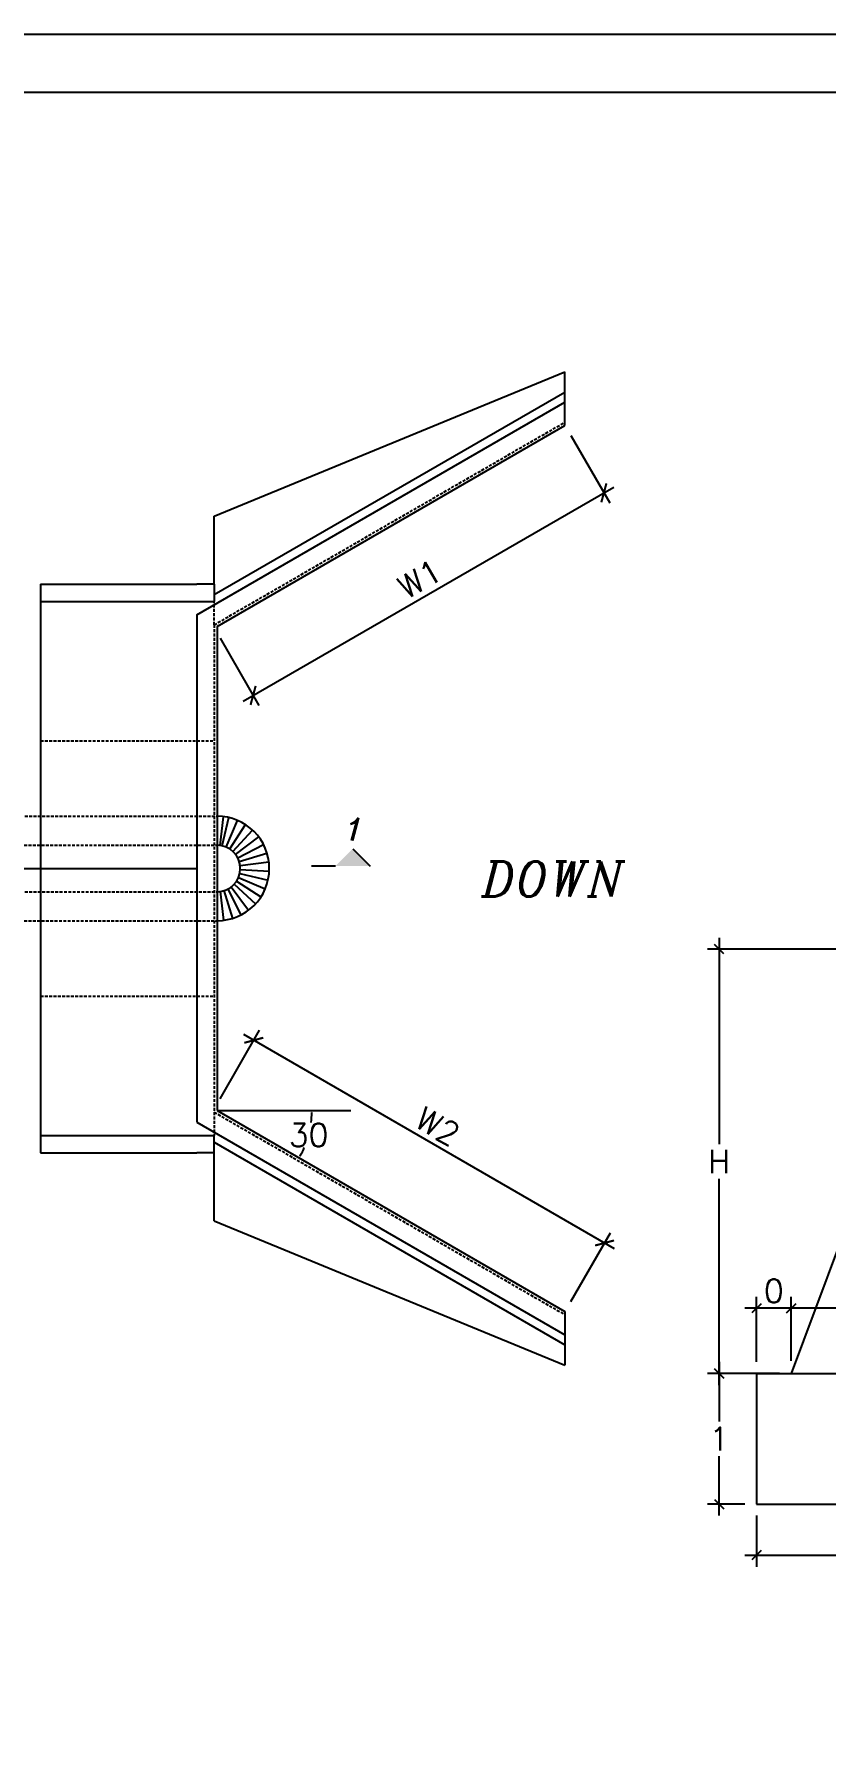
# Model space of a CAD drawing. Header units: metres. Extents: x 324293 to 653279, y 3585589 to 7191434.
# Drawn here: x 326565.3 to 326633.5, y 3595752.1 to 3595900.6 of the extents above; entities that cross this region are included whole.
import ezdxf

# ---------------------------------------------------------------- set-up
doc = ezdxf.new("R2010")
doc.units = ezdxf.units.M
doc.linetypes.add('HIDDEN', pattern=[0.375, 0.25, -0.125])
for name, color, linetype in [('pol did', 3, 'Continuous'), ('pol nadid', 70, 'HIDDEN'), ('section', 7, 'Continuous')]:
    doc.layers.add(name, color=color, linetype=linetype)
doc.layers.add('text-j1', color=80, linetype='Continuous', lineweight=20)
doc.styles.add('ITALICC', font='italicc.shx', dxfattribs={"height": 1})
doc.styles.get("Standard").update_dxf_attribs({"font": 'simplex.shx'})
doc.styles.add('style1', font='romans.shx')
doc.dimstyles.get("Standard").update_dxf_attribs({"dimtxt": 0.18, "dimasz": 0.18, "dimexe": 0.18, "dimexo": 0.0625, "dimgap": 0.09, "dimtad": 0, "dimtih": 1, "dimtoh": 1, "dimdec": 4, "dimzin": 0, "dimdsep": 46, "dimtxsty": 'Standard', "dimcen": 0.09, "dimadec": 0, "dimazin": 0, "dimtfac": 1, "dimtdec": 4, "dimtofl": 0, "dimtmove": 0, "dimatfit": 3, "dimfxl": 1, "dimtolj": 1, "dimtzin": 0, "dimarcsym": 0})

# ---------------------------------------------------------------- blocks, each defined once
blk = doc.blocks.new('_ArchTick')
at = {"color": 0, "linetype": 'ByBlock', "const_width": 0.15}
blk.add_lwpolyline([(-0.5, -0.5), (0.5, 0.5)], dxfattribs=at)
blk = doc.blocks.new('*D622')
at = {"color": 252, "linetype": 'Continuous', "lineweight": -2, "transparency": 16777216}
for p, q in [((326611.51, 3595866.03), (326614.86, 3595860.23)), ((326583.24, 3595843.13), (326615.22, 3595861.59)), ((326581.26, 3595848.56), (326584.61, 3595842.76))]:
    blk.add_line(p, q, dxfattribs=at)
at = {"layer": 'Defpoints', "color": 0, "linetype": 'Continuous', "transparency": 16777216}
for p in [(326611.01, 3595866.89), (326614.36, 3595861.09), (326580.76, 3595849.43)]:
    blk.add_point(p, dxfattribs=at)
at = {"color": 252, "linetype": 'Continuous', "lineweight": -2, "transparency": 16777216, "xscale": 1.199999999999999, "yscale": 1.199999999999999, "zscale": 1.199999999999999}
for p, rotation in [((326614.36, 3595861.09), 29.99999999989623), ((326584.11, 3595843.63), 209.9999999998962)]:
    blk.add_blockref('_ArchTick', p, dxfattribs=dict(at, rotation=rotation))
at = {"color": 1, "linetype": 'Continuous', "transparency": 16777216, "insert": (326598.48, 3595853.66), "char_height": 2, "attachment_point": 5, "rotation": 30, "style": 'style1'}
blk.add_mtext('\\A1;W1', dxfattribs=at)
blk = doc.blocks.new('_Oblique')
at = {"color": 0, "linetype": 'ByBlock', "lineweight": -2}
blk.add_line((-0.5, -0.5), (0.5, 0.5), dxfattribs=at)
blk = doc.blocks.new('*D610')
at = {"color": 252, "linetype": 'Continuous', "lineweight": -2, "transparency": 16777216}
for p, q in [((326630.52, 3595786.28), (326630.52, 3595791.81)), ((326650.77, 3595786.28), (326650.77, 3595791.81)), ((326651.77, 3595790.81), (326629.52, 3595790.81))]:
    blk.add_line(p, q, dxfattribs=at)
at = {"layer": 'Defpoints', "color": 0, "linetype": 'Continuous', "transparency": 16777216}
for p in [(326630.52, 3595790.81), (326630.52, 3595785.28), (326650.77, 3595785.28)]:
    blk.add_point(p, dxfattribs=at)
at = {"color": 252, "linetype": 'Continuous', "lineweight": -2, "transparency": 16777216, "xscale": 0.8, "yscale": 0.8, "zscale": 0.8, "rotation": 180}
blk.add_blockref('_Oblique', (326630.52, 3595790.81), dxfattribs=at)
at = {"color": 252, "linetype": 'Continuous', "lineweight": -2, "transparency": 16777216, "xscale": 0.8, "yscale": 0.8, "zscale": 0.8}
blk.add_blockref('_Oblique', (326650.77, 3595790.81), dxfattribs=at)
at = {"color": 1, "linetype": 'Continuous', "transparency": 16777216, "insert": (326640.64, 3595792.31), "char_height": 2, "attachment_point": 5, "style": 'style1'}
blk.add_mtext('\\A1;1.8', dxfattribs=at)
blk = doc.blocks.new('*D611')
at = {"color": 252, "linetype": 'Continuous', "lineweight": -2, "transparency": 16777216}
for p, q in [((326627.52, 3595786.19), (326627.52, 3595791.81)), ((326630.52, 3595786.38), (326630.52, 3595791.81)), ((326631.52, 3595790.81), (326626.52, 3595790.81))]:
    blk.add_line(p, q, dxfattribs=at)
at = {"layer": 'Defpoints', "color": 0, "linetype": 'Continuous', "transparency": 16777216}
for p in [(326627.52, 3595790.81), (326627.52, 3595785.19), (326630.52, 3595785.38)]:
    blk.add_point(p, dxfattribs=at)
at = {"color": 252, "linetype": 'Continuous', "lineweight": -2, "transparency": 16777216, "xscale": 0.8, "yscale": 0.8, "zscale": 0.8, "rotation": 180}
blk.add_blockref('_Oblique', (326627.52, 3595790.81), dxfattribs=at)
at = {"color": 252, "linetype": 'Continuous', "lineweight": -2, "transparency": 16777216, "xscale": 0.8, "yscale": 0.8, "zscale": 0.8}
blk.add_blockref('_Oblique', (326630.52, 3595790.81), dxfattribs=at)
at = {"color": 1, "linetype": 'Continuous', "transparency": 16777216, "insert": (326629.02, 3595792.31), "char_height": 2, "attachment_point": 5, "style": 'style1'}
blk.add_mtext('\\A1;0', dxfattribs=at)
blk = doc.blocks.new('*D614')
at = {"color": 252, "linetype": 'Continuous', "lineweight": -2, "transparency": 16777216}
for p, q in [((326624.31, 3595822.75), (326624.31, 3595804.97)), ((326641.89, 3595821.75), (326623.31, 3595821.75)), ((326624.31, 3595784.19), (326624.31, 3595801.97)), ((326629.52, 3595785.19), (326623.31, 3595785.19))]:
    blk.add_line(p, q, dxfattribs=at)
at = {"layer": 'Defpoints', "color": 0, "linetype": 'Continuous', "transparency": 16777216}
for p in [(326624.31, 3595821.75), (326642.89, 3595821.75), (326630.52, 3595785.19)]:
    blk.add_point(p, dxfattribs=at)
at = {"color": 252, "linetype": 'Continuous', "lineweight": -2, "transparency": 16777216, "xscale": 0.8, "yscale": 0.8, "zscale": 0.8}
for p, rotation in [((326624.31, 3595821.75), 90), ((326624.31, 3595785.19), 270)]:
    blk.add_blockref('_Oblique', p, dxfattribs=dict(at, rotation=rotation))
at = {"color": 1, "linetype": 'Continuous', "transparency": 16777216, "insert": (326624.31, 3595803.47), "char_height": 2, "attachment_point": 5, "style": 'style1'}
blk.add_mtext('\\A1;H', dxfattribs=at)
blk = doc.blocks.new('*D615')
at = {"color": 252, "linetype": 'Continuous', "lineweight": -2, "transparency": 16777216}
for p, q in [((326626.52, 3595785.19), (326623.31, 3595785.19)), ((326624.31, 3595786.19), (326624.31, 3595781.06)), ((326624.31, 3595772.94), (326624.31, 3595778.06)), ((326626.52, 3595773.94), (326623.31, 3595773.94))]:
    blk.add_line(p, q, dxfattribs=at)
at = {"layer": 'Defpoints', "color": 0, "linetype": 'Continuous', "transparency": 16777216}
for p in [(326627.52, 3595785.19), (326624.31, 3595773.94), (326627.52, 3595773.94)]:
    blk.add_point(p, dxfattribs=at)
at = {"color": 252, "linetype": 'Continuous', "lineweight": -2, "transparency": 16777216, "xscale": 0.8, "yscale": 0.8, "zscale": 0.8}
for p, rotation in [((326624.31, 3595785.19), 90), ((326624.31, 3595773.94), 270)]:
    blk.add_blockref('_Oblique', p, dxfattribs=dict(at, rotation=rotation))
at = {"color": 1, "linetype": 'Continuous', "transparency": 16777216, "insert": (326624.31, 3595779.56), "char_height": 2, "attachment_point": 5, "style": 'style1'}
blk.add_mtext('\\A1;1', dxfattribs=at)
blk = doc.blocks.new('*D616')
at = {"color": 252, "linetype": 'Continuous', "lineweight": -2, "transparency": 16777216}
for p, q in [((326627.52, 3595772.94), (326627.52, 3595768.54)), ((326661.27, 3595772.94), (326661.27, 3595768.54)), ((326626.52, 3595769.54), (326662.27, 3595769.54))]:
    blk.add_line(p, q, dxfattribs=at)
at = {"layer": 'Defpoints', "color": 0, "linetype": 'Continuous', "transparency": 16777216}
for p in [(326627.52, 3595773.94), (326661.27, 3595773.94), (326661.27, 3595769.54)]:
    blk.add_point(p, dxfattribs=at)
at = {"color": 252, "linetype": 'Continuous', "lineweight": -2, "transparency": 16777216, "xscale": 0.8, "yscale": 0.8, "zscale": 0.8, "rotation": 180}
blk.add_blockref('_Oblique', (326627.52, 3595769.54), dxfattribs=at)
at = {"color": 252, "linetype": 'Continuous', "lineweight": -2, "transparency": 16777216, "xscale": 0.8, "yscale": 0.8, "zscale": 0.8}
blk.add_blockref('_Oblique', (326661.27, 3595769.54), dxfattribs=at)
at = {"color": 1, "linetype": 'Continuous', "transparency": 16777216, "insert": (326644.4, 3595771.04), "char_height": 2, "attachment_point": 5, "style": 'style1'}
blk.add_mtext('\\A1;3', dxfattribs=at)
blk = doc.blocks.new('*D617')
at = {"color": 252, "linetype": 'Continuous', "lineweight": -2, "transparency": 16777216}
for p, q in [((326581.26, 3595808.87), (326584.67, 3595814.77)), ((326615.28, 3595795.94), (326583.3, 3595814.41)), ((326611.51, 3595791.41), (326614.92, 3595797.31))]:
    blk.add_line(p, q, dxfattribs=at)
at = {"layer": 'Defpoints', "color": 0, "linetype": 'Continuous', "transparency": 16777216}
for p in [(326584.17, 3595813.91), (326580.76, 3595808), (326611.01, 3595790.54)]:
    blk.add_point(p, dxfattribs=at)
at = {"color": 252, "linetype": 'Continuous', "lineweight": -2, "transparency": 16777216, "xscale": 1.199999999999999, "yscale": 1.199999999999999, "zscale": 1.199999999999999}
for p, rotation in [((326584.17, 3595813.91), 150.0000000001037), ((326614.42, 3595796.44), 330.0000000001037)]:
    blk.add_blockref('_ArchTick', p, dxfattribs=dict(at, rotation=rotation))
at = {"color": 1, "linetype": 'Continuous', "transparency": 16777216, "insert": (326600.04, 3595806.48), "char_height": 2, "attachment_point": 5, "rotation": 330, "style": 'style1'}
blk.add_mtext('\\A1;W2', dxfattribs=at)
blk = doc.blocks.new('*D689')
at = {"layer": 'Defpoints', "color": 0, "transparency": 16777216}
for p in [(326581.01, 3595807.86), (326581.01, 3595807.86), (326592.53, 3595807.86), (326589.06, 3595806.44), (326611.01, 3595790.54)]:
    blk.add_point(p, dxfattribs=at)
at = {"layer": 'text-j1', "color": 0, "lineweight": -2, "transparency": 16777216}
for start, end in [(352.7925, 358.7382), (331.2618, 336.9101)]:
    blk.add_arc((326581.01, 3595807.86), 8.17, start, end, dxfattribs=at)
at = {"layer": 'text-j1', "color": 0, "transparency": 16777216}
for points in [[(326589.15, 3595807.68), (326589.21, 3595807.68), (326589.18, 3595807.86)], [(326588.2, 3595803.92), (326588.15, 3595803.95), (326588.09, 3595803.77)]]:
    blk.add_solid(points, dxfattribs=at)
at = {"layer": 'text-j1', "color": 0, "transparency": 16777216, "insert": (326588.9, 3595805.75), "char_height": 2, "attachment_point": 5}
blk.add_mtext('\\A1;30', dxfattribs=at)
blk = doc.blocks.new('*D683')
at = {"color": 252, "linetype": 'Continuous', "lineweight": -2, "transparency": 16777216}
for p, q in [((326611.51, 3595866.03), (326614.86, 3595860.23)), ((326583.24, 3595843.13), (326615.22, 3595861.59)), ((326581.26, 3595848.56), (326584.61, 3595842.76))]:
    blk.add_line(p, q, dxfattribs=at)
at = {"layer": 'Defpoints', "color": 0, "linetype": 'Continuous', "transparency": 16777216}
for p in [(326611.01, 3595866.89), (326614.36, 3595861.09), (326580.76, 3595849.43)]:
    blk.add_point(p, dxfattribs=at)
at = {"color": 252, "linetype": 'Continuous', "lineweight": -2, "transparency": 16777216, "xscale": 1.199999999999999, "yscale": 1.199999999999999, "zscale": 1.199999999999999}
for p, rotation in [((326614.36, 3595861.09), 29.99999999989623), ((326584.11, 3595843.63), 209.9999999998962)]:
    blk.add_blockref('_ArchTick', p, dxfattribs=dict(at, rotation=rotation))
at = {"color": 1, "linetype": 'Continuous', "transparency": 16777216, "insert": (326598.48, 3595853.66), "char_height": 2, "attachment_point": 5, "rotation": 30, "style": 'style1'}
blk.add_mtext('\\A1;W1', dxfattribs=at)
blk = doc.blocks.new('*D653')
at = {"color": 252, "linetype": 'Continuous', "lineweight": -2, "transparency": 16777216}
for p, q in [((326630.52, 3595786.28), (326630.52, 3595791.81)), ((326650.77, 3595786.28), (326650.77, 3595791.81)), ((326651.77, 3595790.81), (326629.52, 3595790.81))]:
    blk.add_line(p, q, dxfattribs=at)
at = {"layer": 'Defpoints', "color": 0, "linetype": 'Continuous', "transparency": 16777216}
for p in [(326630.52, 3595790.81), (326630.52, 3595785.28), (326650.77, 3595785.28)]:
    blk.add_point(p, dxfattribs=at)
at = {"color": 252, "linetype": 'Continuous', "lineweight": -2, "transparency": 16777216, "xscale": 0.8, "yscale": 0.8, "zscale": 0.8, "rotation": 180}
blk.add_blockref('_Oblique', (326630.52, 3595790.81), dxfattribs=at)
at = {"color": 252, "linetype": 'Continuous', "lineweight": -2, "transparency": 16777216, "xscale": 0.8, "yscale": 0.8, "zscale": 0.8}
blk.add_blockref('_Oblique', (326650.77, 3595790.81), dxfattribs=at)
at = {"color": 1, "linetype": 'Continuous', "transparency": 16777216, "insert": (326640.64, 3595792.31), "char_height": 2, "attachment_point": 5, "style": 'style1'}
blk.add_mtext('\\A1;1.8', dxfattribs=at)
blk = doc.blocks.new('*D654')
at = {"color": 252, "linetype": 'Continuous', "lineweight": -2, "transparency": 16777216}
for p, q in [((326627.52, 3595786.19), (326627.52, 3595791.81)), ((326630.52, 3595786.38), (326630.52, 3595791.81)), ((326631.52, 3595790.81), (326626.52, 3595790.81))]:
    blk.add_line(p, q, dxfattribs=at)
at = {"layer": 'Defpoints', "color": 0, "linetype": 'Continuous', "transparency": 16777216}
for p in [(326627.52, 3595790.81), (326627.52, 3595785.19), (326630.52, 3595785.38)]:
    blk.add_point(p, dxfattribs=at)
at = {"color": 252, "linetype": 'Continuous', "lineweight": -2, "transparency": 16777216, "xscale": 0.8, "yscale": 0.8, "zscale": 0.8, "rotation": 180}
blk.add_blockref('_Oblique', (326627.52, 3595790.81), dxfattribs=at)
at = {"color": 252, "linetype": 'Continuous', "lineweight": -2, "transparency": 16777216, "xscale": 0.8, "yscale": 0.8, "zscale": 0.8}
blk.add_blockref('_Oblique', (326630.52, 3595790.81), dxfattribs=at)
at = {"color": 1, "linetype": 'Continuous', "transparency": 16777216, "insert": (326629.02, 3595792.31), "char_height": 2, "attachment_point": 5, "style": 'style1'}
blk.add_mtext('\\A1;0', dxfattribs=at)
blk = doc.blocks.new('*D657')
at = {"color": 252, "linetype": 'Continuous', "lineweight": -2, "transparency": 16777216}
for p, q in [((326624.31, 3595822.75), (326624.31, 3595804.97)), ((326641.89, 3595821.75), (326623.31, 3595821.75)), ((326624.31, 3595784.19), (326624.31, 3595801.97)), ((326629.52, 3595785.19), (326623.31, 3595785.19))]:
    blk.add_line(p, q, dxfattribs=at)
at = {"layer": 'Defpoints', "color": 0, "linetype": 'Continuous', "transparency": 16777216}
for p in [(326624.31, 3595821.75), (326642.89, 3595821.75), (326630.52, 3595785.19)]:
    blk.add_point(p, dxfattribs=at)
at = {"color": 252, "linetype": 'Continuous', "lineweight": -2, "transparency": 16777216, "xscale": 0.8, "yscale": 0.8, "zscale": 0.8}
for p, rotation in [((326624.31, 3595821.75), 90), ((326624.31, 3595785.19), 270)]:
    blk.add_blockref('_Oblique', p, dxfattribs=dict(at, rotation=rotation))
at = {"color": 1, "linetype": 'Continuous', "transparency": 16777216, "insert": (326624.31, 3595803.47), "char_height": 2, "attachment_point": 5, "style": 'style1'}
blk.add_mtext('\\A1;H', dxfattribs=at)
blk = doc.blocks.new('*D658')
at = {"color": 252, "linetype": 'Continuous', "lineweight": -2, "transparency": 16777216}
for p, q in [((326626.52, 3595785.19), (326623.31, 3595785.19)), ((326624.31, 3595786.19), (326624.31, 3595781.06)), ((326624.31, 3595772.94), (326624.31, 3595778.06)), ((326626.52, 3595773.94), (326623.31, 3595773.94))]:
    blk.add_line(p, q, dxfattribs=at)
at = {"layer": 'Defpoints', "color": 0, "linetype": 'Continuous', "transparency": 16777216}
for p in [(326627.52, 3595785.19), (326624.31, 3595773.94), (326627.52, 3595773.94)]:
    blk.add_point(p, dxfattribs=at)
at = {"color": 252, "linetype": 'Continuous', "lineweight": -2, "transparency": 16777216, "xscale": 0.8, "yscale": 0.8, "zscale": 0.8}
for p, rotation in [((326624.31, 3595785.19), 90), ((326624.31, 3595773.94), 270)]:
    blk.add_blockref('_Oblique', p, dxfattribs=dict(at, rotation=rotation))
at = {"color": 1, "linetype": 'Continuous', "transparency": 16777216, "insert": (326624.31, 3595779.56), "char_height": 2, "attachment_point": 5, "style": 'style1'}
blk.add_mtext('\\A1;1', dxfattribs=at)
blk = doc.blocks.new('*D659')
at = {"color": 252, "linetype": 'Continuous', "lineweight": -2, "transparency": 16777216}
for p, q in [((326627.52, 3595772.94), (326627.52, 3595768.54)), ((326661.27, 3595772.94), (326661.27, 3595768.54)), ((326626.52, 3595769.54), (326662.27, 3595769.54))]:
    blk.add_line(p, q, dxfattribs=at)
at = {"layer": 'Defpoints', "color": 0, "linetype": 'Continuous', "transparency": 16777216}
for p in [(326627.52, 3595773.94), (326661.27, 3595773.94), (326661.27, 3595769.54)]:
    blk.add_point(p, dxfattribs=at)
at = {"color": 252, "linetype": 'Continuous', "lineweight": -2, "transparency": 16777216, "xscale": 0.8, "yscale": 0.8, "zscale": 0.8, "rotation": 180}
blk.add_blockref('_Oblique', (326627.52, 3595769.54), dxfattribs=at)
at = {"color": 252, "linetype": 'Continuous', "lineweight": -2, "transparency": 16777216, "xscale": 0.8, "yscale": 0.8, "zscale": 0.8}
blk.add_blockref('_Oblique', (326661.27, 3595769.54), dxfattribs=at)
at = {"color": 1, "linetype": 'Continuous', "transparency": 16777216, "insert": (326644.4, 3595771.04), "char_height": 2, "attachment_point": 5, "style": 'style1'}
blk.add_mtext('\\A1;3', dxfattribs=at)
blk = doc.blocks.new('*D660')
at = {"color": 252, "linetype": 'Continuous', "lineweight": -2, "transparency": 16777216}
for p, q in [((326581.26, 3595808.87), (326584.67, 3595814.77)), ((326615.28, 3595795.94), (326583.3, 3595814.41)), ((326611.51, 3595791.41), (326614.92, 3595797.31))]:
    blk.add_line(p, q, dxfattribs=at)
at = {"layer": 'Defpoints', "color": 0, "linetype": 'Continuous', "transparency": 16777216}
for p in [(326584.17, 3595813.91), (326580.76, 3595808), (326611.01, 3595790.54)]:
    blk.add_point(p, dxfattribs=at)
at = {"color": 252, "linetype": 'Continuous', "lineweight": -2, "transparency": 16777216, "xscale": 1.199999999999999, "yscale": 1.199999999999999, "zscale": 1.199999999999999}
for p, rotation in [((326584.17, 3595813.91), 150.0000000001037), ((326614.42, 3595796.44), 330.0000000001037)]:
    blk.add_blockref('_ArchTick', p, dxfattribs=dict(at, rotation=rotation))
at = {"color": 1, "linetype": 'Continuous', "transparency": 16777216, "insert": (326600.04, 3595806.48), "char_height": 2, "attachment_point": 5, "rotation": 330, "style": 'style1'}
blk.add_mtext('\\A1;W2', dxfattribs=at)
blk = doc.blocks.new('*D684')
at = {"layer": 'Defpoints', "color": 0, "transparency": 16777216}
for p in [(326581.01, 3595807.86), (326581.01, 3595807.86), (326592.53, 3595807.86), (326589.06, 3595806.44), (326611.01, 3595790.54)]:
    blk.add_point(p, dxfattribs=at)
at = {"layer": 'text-j1', "color": 0, "lineweight": -2, "transparency": 16777216}
for start, end in [(352.7925, 358.7382), (331.2618, 336.9101)]:
    blk.add_arc((326581.01, 3595807.86), 8.17, start, end, dxfattribs=at)
at = {"layer": 'text-j1', "color": 0, "transparency": 16777216}
for points in [[(326589.15, 3595807.68), (326589.21, 3595807.68), (326589.18, 3595807.86)], [(326588.2, 3595803.92), (326588.15, 3595803.95), (326588.09, 3595803.77)]]:
    blk.add_solid(points, dxfattribs=at)
at = {"layer": 'text-j1', "color": 0, "transparency": 16777216, "insert": (326588.9, 3595805.75), "char_height": 2, "attachment_point": 5}
blk.add_mtext('\\A1;30', dxfattribs=at)

msp = doc.modelspace()

# ---------------------------------------------------------------- linework, layer by layer
at = {"color": 7, "linetype": 'Continuous'}
msp.add_line((326565.77627, 3595853.21631), (326565.77627, 3595804.21631), dxfattribs=at)
msp.add_line((326565.77627, 3595853.21631), (326565.77627, 3595804.21631), dxfattribs=at)
at = {"color": 1, "linetype": 'Continuous'}
for p, q in [((326592.70351, 3595830.41604), (326594.19111, 3595828.92688)), ((326592.70351, 3595830.41604), (326594.19111, 3595828.92688)), ((326591.21536, 3595828.92743), (326589.14677, 3595828.9099)), ((326591.21536, 3595828.92743), (326589.14677, 3595828.9099))]:
    msp.add_line(p, q, dxfattribs=at)
at = {"color": 252, "linetype": 'Continuous'}
msp.add_line((326581.00675, 3595807.86065), (326592.52679, 3595807.86065), dxfattribs=at)
msp.add_line((326581.00675, 3595807.86065), (326592.52679, 3595807.86065), dxfattribs=at)
msp.add_lwpolyline([(326474.18373, 3595603.59411), (326894.18373, 3595603.59411), (326894.18373, 3595900.59411), (326474.18373, 3595900.59411)], close=True, dxfattribs=at)
msp.add_lwpolyline([(326474.18373, 3595603.59411), (326894.18373, 3595603.59411), (326894.18373, 3595900.59411), (326474.18373, 3595900.59411)], close=True, dxfattribs=at)
at = {"color": 7, "linetype": 'Continuous'}
msp.add_lwpolyline([(326889.18373, 3595608.59411), (326889.18373, 3595895.59411), (326479.18373, 3595895.59411), (326479.18373, 3595608.59411)], close=True, dxfattribs=at)
msp.add_lwpolyline([(326889.18373, 3595608.59411), (326889.18373, 3595895.59411), (326479.18373, 3595895.59411), (326479.18373, 3595608.59411)], close=True, dxfattribs=at)
at = {"color": 1, "linetype": 'Continuous'}
for points in [[(326591.21536, 3595828.92743), (326594.19111, 3595828.92688), (326592.70351, 3595830.41604), (326591.21536, 3595828.92743)], [(326592.70351, 3595830.41604), (326591.21536, 3595828.92743), (326594.19111, 3595828.92688)], [(326591.21536, 3595828.92743), (326594.19111, 3595828.92688), (326592.70351, 3595830.41604), (326591.21536, 3595828.92743)], [(326592.70351, 3595830.41604), (326591.21536, 3595828.92743), (326594.19111, 3595828.92688)]]:
    msp.add_solid(points, dxfattribs=at)
at = {"layer": 'pol did', "linetype": 'Continuous'}
for p, q in [((326580.75675, 3595859.07229), (326611.00675, 3595871.51128)), ((326580.75675, 3595859.07229), (326611.00675, 3595871.51128)), ((326611.00675, 3595866.89248), (326611.00675, 3595871.51128)), ((326611.00675, 3595866.89248), (326611.00675, 3595871.51128)), ((326580.75675, 3595852.31439), (326611.00675, 3595869.77923)), ((326580.75675, 3595852.31439), (326611.00675, 3595869.77923)), ((326579.25675, 3595850.58234), (326611.00675, 3595868.91321)), ((326579.25675, 3595850.58234), (326611.00675, 3595868.91321)), ((326581.00675, 3595849.57197), (326611.00675, 3595866.89248)), ((326581.00675, 3595849.57197), (326611.00675, 3595866.89248)), ((326580.75675, 3595853.21631), (326580.75675, 3595859.07229)), ((326580.75675, 3595853.21631), (326580.75675, 3595859.07229)), ((326565.77627, 3595853.21631), (326579.25675, 3595853.21631)), ((326565.77627, 3595853.21631), (326579.25675, 3595853.21631)), ((326580.75675, 3595853.21631), (326579.25675, 3595853.21631)), ((326580.75675, 3595853.21631), (326579.25675, 3595853.21631)), ((326580.75675, 3595853.21631), (326580.75675, 3595851.71631)), ((326580.75675, 3595853.21631), (326580.75675, 3595851.71631)), ((326565.77627, 3595851.71631), (326580.75675, 3595851.71631)), ((326565.77627, 3595851.71631), (326580.75675, 3595851.71631)), ((326579.25675, 3595850.58234), (326579.25675, 3595806.85029)), ((326579.25675, 3595850.58234), (326579.25675, 3595806.85029)), ((326581.00675, 3595849.57197), (326581.00675, 3595807.86065)), ((326581.00675, 3595849.57197), (326581.00675, 3595807.86065)), ((326581.00675, 3595807.86065), (326611.00675, 3595790.54014)), ((326581.00675, 3595807.86065), (326611.00675, 3595790.54014)), ((326579.25675, 3595806.85029), (326611.00675, 3595788.51942)), ((326579.25675, 3595806.85029), (326611.00675, 3595788.51942)), ((326565.77627, 3595805.71631), (326580.75675, 3595805.71631)), ((326565.77627, 3595805.71631), (326580.75675, 3595805.71631)), ((326580.75675, 3595798.36033), (326580.75675, 3595805.71631)), ((326580.75675, 3595798.36033), (326580.75675, 3595805.71631)), ((326580.75675, 3595805.11824), (326611.00675, 3595787.65339)), ((326580.75675, 3595805.11824), (326611.00675, 3595787.65339)), ((326565.77627, 3595804.21631), (326579.25675, 3595804.21631)), ((326565.77627, 3595804.21631), (326579.25675, 3595804.21631)), ((326580.75675, 3595804.21631), (326579.25675, 3595804.21631)), ((326580.75675, 3595804.21631), (326579.25675, 3595804.21631)), ((326580.75675, 3595798.36033), (326611.00675, 3595785.92134)), ((326580.75675, 3595798.36033), (326611.00675, 3595785.92134)), ((326611.00675, 3595790.54014), (326611.00675, 3595785.92134)), ((326611.00675, 3595790.54014), (326611.00675, 3595785.92134))]:
    msp.add_line(p, q, dxfattribs=at)
at = {"layer": 'pol did', "color": 70, "linetype": 'Continuous'}
for p, q in [((326581.25675, 3595830.70063), (326581.56925, 3595833.18102)), ((326581.25675, 3595830.70063), (326581.56925, 3595833.18102)), ((326581.4505, 3595830.66646), (326582.00519, 3595833.10415)), ((326581.4505, 3595830.66646), (326582.00519, 3595833.10415)), ((326581.7824, 3595830.55978), (326582.75196, 3595832.86411)), ((326581.7824, 3595830.55978), (326582.75196, 3595832.86411)), ((326582.09073, 3595830.39708), (326583.4457, 3595832.49804)), ((326582.09073, 3595830.39708), (326583.4457, 3595832.49804)), ((326582.36612, 3595830.18332), (326584.06534, 3595832.01707)), ((326582.36612, 3595830.18332), (326584.06534, 3595832.01707)), ((326582.60021, 3595829.92498), (326584.59204, 3595831.4358)), ((326582.60021, 3595829.92498), (326584.59204, 3595831.4358)), ((326582.78589, 3595829.62991), (326585.00981, 3595830.77191)), ((326582.78589, 3595829.62991), (326585.00981, 3595830.77191)), ((326582.9175, 3595829.30709), (326585.30595, 3595830.04555)), ((326582.9175, 3595829.30709), (326585.30595, 3595830.04555)), ((326582.9569, 3595828.27256), (326585.39458, 3595827.71787)), ((326582.9569, 3595828.27256), (326585.39458, 3595827.71787)), ((326582.99106, 3595828.96631), (326585.47145, 3595829.27881)), ((326582.99106, 3595828.96631), (326585.47145, 3595829.27881)), ((326583.00433, 3595828.61794), (326585.5013, 3595828.49498)), ((326583.00433, 3595828.61794), (326585.5013, 3595828.49498)), ((326581.25675, 3595826.732), (326581.56925, 3595824.25161)), ((326581.25675, 3595826.732), (326581.56925, 3595824.25161)), ((326581.59752, 3595826.80556), (326582.33599, 3595824.41711)), ((326581.59752, 3595826.80556), (326582.33599, 3595824.41711)), ((326581.92034, 3595826.93717), (326583.06234, 3595824.71325)), ((326581.92034, 3595826.93717), (326583.06234, 3595824.71325)), ((326582.21541, 3595827.12285), (326583.72624, 3595825.13101)), ((326582.21541, 3595827.12285), (326583.72624, 3595825.13101)), ((326582.47375, 3595827.35694), (326584.3075, 3595825.65772)), ((326582.47375, 3595827.35694), (326584.3075, 3595825.65772)), ((326582.68752, 3595827.63233), (326584.78848, 3595826.27735)), ((326582.68752, 3595827.63233), (326584.78848, 3595826.27735)), ((326582.85021, 3595827.94066), (326585.15454, 3595826.9711)), ((326582.85021, 3595827.94066), (326585.15454, 3595826.9711))]:
    msp.add_line(p, q, dxfattribs=at)
at = {"layer": 'pol did'}
msp.add_line((326524.25675, 3595828.71631), (326579.25675, 3595828.71631), dxfattribs=at)
msp.add_line((326524.25675, 3595828.71631), (326579.25675, 3595828.71631), dxfattribs=at)
at = {"layer": 'pol did', "linetype": 'Continuous'}
for radius in [4.5, 4.5, 2, 2]:
    msp.add_arc((326581.00675, 3595828.71631), radius, 270, 90, dxfattribs=at)
at = {"layer": 'pol nadid', "linetype": 'HIDDEN'}
for p, q in [((326580.75675, 3595849.71631), (326610.88175, 3595867.10899)), ((326580.75675, 3595849.71631), (326610.88175, 3595867.10899)), ((326580.75675, 3595849.71631), (326580.75675, 3595851.71631)), ((326580.75675, 3595849.71631), (326580.75675, 3595851.71631)), ((326580.75675, 3595849.71631), (326580.75675, 3595807.71631)), ((326580.75675, 3595849.71631), (326580.75675, 3595807.71631)), ((326565.77627, 3595839.71631), (326580.75675, 3595839.71631)), ((326565.77627, 3595839.71631), (326580.75675, 3595839.71631)), ((326550.17511, 3595833.21631), (326581.00675, 3595833.21631)), ((326550.17511, 3595833.21631), (326581.00675, 3595833.21631)), ((326551.61862, 3595830.71609), (326581.01176, 3595830.71631)), ((326551.61862, 3595830.71609), (326581.01176, 3595830.71631)), ((326581.84826, 3595830.71631), (326581.85482, 3595830.71631)), ((326581.84826, 3595830.71631), (326581.85482, 3595830.71631)), ((326553.92789, 3595826.71631), (326581.00678, 3595826.71631)), ((326553.92789, 3595826.71631), (326581.00678, 3595826.71631)), ((326555.37127, 3595824.21631), (326581.00675, 3595824.21631)), ((326555.37127, 3595824.21631), (326581.00675, 3595824.21631)), ((326565.77627, 3595817.71631), (326580.75675, 3595817.71631)), ((326565.77627, 3595817.71631), (326580.75675, 3595817.71631)), ((326580.75675, 3595807.71631), (326610.88175, 3595790.32364)), ((326580.75675, 3595807.71631), (326580.75675, 3595805.71631)), ((326580.75675, 3595807.71631), (326610.88175, 3595790.32364)), ((326580.75675, 3595807.71631), (326580.75675, 3595805.71631))]:
    msp.add_line(p, q, dxfattribs=at)
at = {"layer": 'section', "linetype": 'Continuous'}
for p, q in [((326642.89208, 3595818.37574), (326630.51708, 3595785.18824)), ((326642.89208, 3595818.37574), (326630.51708, 3595785.18824)), ((326627.52157, 3595785.18824), (326661.27157, 3595785.18824)), ((326627.52157, 3595785.18824), (326627.52157, 3595773.93824)), ((326627.52157, 3595785.18824), (326661.27157, 3595785.18824)), ((326627.52157, 3595785.18824), (326627.52157, 3595773.93824)), ((326627.52157, 3595773.93824), (326661.27157, 3595773.93824)), ((326627.52157, 3595773.93824), (326661.27157, 3595773.93824))]:
    msp.add_line(p, q, dxfattribs=at)

# ---------------------------------------------------------------- texts
at = {"color": 1, "linetype": 'Continuous', "style": 'ITALICC'}
msp.add_text('1', height=1.97568, dxfattribs=at).set_placement((326592.00165, 3595831.11348))
msp.add_text('1', height=1.97568, dxfattribs=at).set_placement((326592.00165, 3595831.11348))
at = {"color": 5, "linetype": 'Continuous', "style": 'ITALICC'}
msp.add_text('DOWN', height=3, dxfattribs=at).set_placement((326603.81562, 3595826.30733))
msp.add_text('DOWN', height=3, dxfattribs=at).set_placement((326603.81562, 3595826.30733))

# ---------------------------------------------------------------- dimensions: what is measured, and where the dimension line sits
at = {"color": 1, "linetype": 'Continuous'}
for p1, p2, distance, text, picture, middle in [((326580.75675, 3595849.42764), (326611.00675, 3595866.89248), -6.69781, 'W1', '*D622', (326598.48065, 3595853.65862)), ((326580.75675, 3595849.42764), (326611.00675, 3595866.89248), -6.69781, 'W1', '*D683', (326598.48065, 3595853.65862)), ((326611.00675, 3595790.54014), (326580.75675, 3595808.00499), -6.81703, 'W2', '*D617', (326600.04026, 3595806.47532)), ((326611.00675, 3595790.54014), (326580.75675, 3595808.00499), -6.81703, 'W2', '*D660', (326600.04026, 3595806.47532))]:
    dim = msp.add_aligned_dim(p1=p1, p2=p2, distance=distance, text=text, dimstyle='Standard', override={"dimtxt": 2, "dimasz": 1.2, "dimexe": 1, "dimexo": 1, "dimgap": 0.5, "dimtad": 1, "dimtih": 0, "dimtoh": 0, "dimdec": 2, "dimlfac": 0.1, "dimtxsty": 'style1', "dimblk1": 'ArchTick', "dimblk2": 'ArchTick', "dimsah": 1, "dimdle": 1, "dimclrd": 252, "dimclre": 252, "dimclrt": 1, "dimtix": 1}, dxfattribs=at)
    dim.commit()
    dim.dimension.update_dxf_attribs({"geometry": picture, "text_midpoint": middle})
for base, p1, p2, text, picture, middle in [((326624.30606, 3595821.75074), (326630.51708, 3595785.18824), (326642.89208, 3595821.75074), 'H', '*D614', (326624.30606, 3595803.46949)), ((326624.30606, 3595821.75074), (326630.51708, 3595785.18824), (326642.89208, 3595821.75074), 'H', '*D657', (326624.30606, 3595803.46949)), ((326624.30606, 3595773.93824), (326627.52157, 3595785.18824), (326627.52157, 3595773.93824), '1', '*D615', (326624.30606, 3595779.56324)), ((326624.30606, 3595773.93824), (326627.52157, 3595785.18824), (326627.52157, 3595773.93824), '1', '*D658', (326624.30606, 3595779.56324))]:
    dim = msp.add_linear_dim(base=base, p1=p1, p2=p2, angle=90, text=text, dimstyle='Standard', override={"dimtxt": 2, "dimasz": 0.8, "dimexe": 1, "dimexo": 1, "dimgap": 0.5, "dimtad": 1, "dimtoh": 0, "dimdec": 2, "dimlfac": 0.075, "dimtxsty": 'style1', "dimblk1": 'Oblique', "dimblk2": 'Oblique', "dimsah": 1, "dimdle": 1, "dimclrd": 252, "dimclre": 252, "dimclrt": 1, "dimtix": 1}, dxfattribs=at)
    dim.commit()
    dim.dimension.update_dxf_attribs({"geometry": picture, "text_midpoint": middle})
for base, p1, p2, text, picture, middle in [((326627.52157, 3595790.80563), (326630.51708, 3595785.37574), (326627.52157, 3595785.18824), '0', '*D611', (326629.01932, 3595792.30563)), ((326627.52157, 3595790.80563), (326630.51708, 3595785.37574), (326627.52157, 3595785.18824), '0', '*D654', (326629.01932, 3595792.30563)), ((326630.51708, 3595790.80563), (326650.76708, 3595785.28199), (326630.51708, 3595785.28199), '1.8', '*D610', (326640.64208, 3595792.30563)), ((326630.51708, 3595790.80563), (326650.76708, 3595785.28199), (326630.51708, 3595785.28199), '1.8', '*D653', (326640.64208, 3595792.30563)), ((326661.27157, 3595769.53728), (326627.52157, 3595773.93824), (326661.27157, 3595773.93824), '3', '*D616', (326644.39657, 3595771.03728)), ((326661.27157, 3595769.53728), (326627.52157, 3595773.93824), (326661.27157, 3595773.93824), '3', '*D659', (326644.39657, 3595771.03728))]:
    dim = msp.add_linear_dim(base=base, p1=p1, p2=p2, text=text, dimstyle='Standard', override={"dimtxt": 2, "dimasz": 0.8, "dimexe": 1, "dimexo": 1, "dimgap": 0.5, "dimtad": 1, "dimtoh": 0, "dimdec": 2, "dimlfac": 0.075, "dimtxsty": 'style1', "dimblk1": 'Oblique', "dimblk2": 'Oblique', "dimsah": 1, "dimdle": 1, "dimclrd": 252, "dimclre": 252, "dimclrt": 1, "dimtix": 1}, dxfattribs=at)
    dim.commit()
    dim.dimension.update_dxf_attribs({"geometry": picture, "text_midpoint": middle})
at = {"layer": 'text-j1', "color": 1}
for picture in ['*D689', '*D684']:
    dim = msp.add_angular_dim_2l(base=(326589.05623, 3595806.44131), line1=((326581.00675, 3595807.86065), (326611.00675, 3595790.54014)), line2=((326581.00675, 3595807.86065), (326592.52679, 3595807.86065)), text='30', dimstyle='Standard', override={"dimtxt": 2}, dxfattribs=at)
    dim.commit()
    dim.dimension.update_dxf_attribs({"geometry": picture, "text_midpoint": (326588.9019, 3595805.74515)})

doc.saveas('drawing.dxf')
